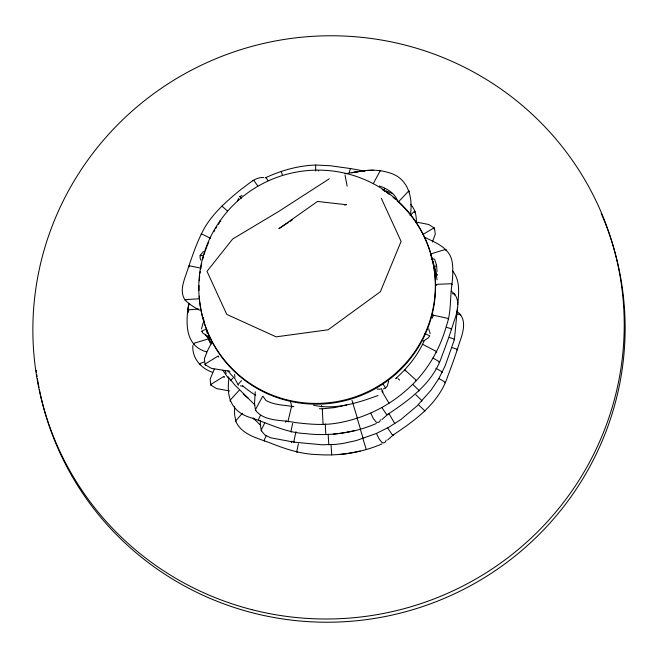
<?xml version="1.0" encoding="UTF-8"?>
<svg xmlns="http://www.w3.org/2000/svg" width="658" height="658" viewBox="0 0 658 658"><rect width="100%" height="100%" fill="white"/><g stroke="black" fill="none" stroke-linecap="round" stroke-linejoin="round"><path stroke-width="0.99" d="M410.444 214.352C413.166 196.52 407.615 177.117 388.006 172.445C376.236 168.678 363.726 170.364 351.849 172.651L366.21 170.48L344.866 173.77M228.984 378.473C226.105 397.399 231.715 412.352 251.331 417.863C268.999 423.555 285.942 432.676 304.753 433.523C328.868 436.501 353.955 433.145 376.286 423.522M384.436 191.133L384.585 188.27M255.222 391.773L254.506 404.037L255.526 410.288C264.631 421.992 281.961 419.59 295.138 422.535C308.964 424.221 323.02 425.479 336.855 423.152C362.319 418.866 386.665 407.606 406.019 390.457C425.8 373.621 439.61 350.714 446.437 325.743C451.396 312.566 449.833 298.008 451.997 284.24C452.737 276.845 453.296 269.377 452.169 261.999C450.195 248.337 436.279 242.934 425.381 237.645M260.494 420.684L260.272 424.41L261.292 430.661L264.927 435.028L270.775 437.809L293.962 442.143L321.746 444.767L335.67 444.405L342.621 443.525L356.389 440.531L376.327 433.457L388.919 427.165L400.771 419.607L416.966 406.035L431.048 390.178L438.886 378.482L445.104 365.938L454.439 339.446L457.499 307.335M457.762 304.605C458.7 293.345 460.468 280.218 452.507 270.948M188.805 303.239C185.786 321.598 184.174 345.779 206.809 351.956M201.504 328.942L203.059 323.086M388.689 381.031L387.2 386.221L385.654 387.965L383.351 388.911M189.101 303.7L188.089 308.109L188.155 312.805M292.637 423.398L291.066 430.85A7.978 0.683 -77.5 0 0 291.362 431.895M298.403 443.772L296.832 451.215A7.978 0.683 -77.5 0 0 297.128 452.268M295.985 431.656L293.945 441.033A7.978 0.683 -77.5 0 0 294.241 442.086M349.299 172.445L350.377 168.629A7.978 0.683 -77.5 0 1 350.665 168.571L364.631 171.138M237.752 200.879L238.443 198.395M285.621 422.272L286.09 420.766M291.387 442.645L291.856 441.14M435.678 266.86L436.435 264.483M432.314 318.151L433.161 315.634A7.978 1.25 13.3 0 1 433.606 315.24L447.934 318.414A7.978 1.25 13.3 0 1 448.23 319.467M432.396 242.037L435.259 234.207L434.494 228.178L428.687 224.493L415.543 221.894M373.308 183.582L380.25 170.718A7.978 0.987 -62.6 0 1 380.686 170.718M263.743 177.586C255.008 176.722 248.403 184.528 241.683 188.854C227.586 200.328 213.414 212.518 204.219 228.449C196.479 242.646 191.593 258.166 186.395 273.415C183.5 281.871 179.445 291.971 185.169 300.163C189.348 304.383 194.365 307.418 199.563 310.181M395.606 378.663C407.458 368.003 417.871 355.353 424.213 340.622M260.486 415.321L258.545 419.417A7.978 0.987 -62.6 0 0 258.841 420.47M266.251 435.695L264.31 439.791A7.978 0.987 -62.6 0 0 264.606 440.844M211.67 342.596L207.27 351.191L204.367 358.849L205.082 364.713L211.481 368.406L229.946 371.301M214.319 369.039L210.132 379.222L210.848 385.086L216.605 388.598L229.683 390.984M318.382 170.48L318.513 170.973M264.796 422.814L261.432 429.608A7.978 0.987 -62.6 0 0 261.728 430.653M398.649 201.628L408.717 190.952A7.978 1.217 -47.5 0 1 409.013 191.996M424.871 333.557L429.781 335.876L428.325 337.834L423.152 341.263M381.854 419.607L387.883 414.244A7.978 1.694 57.5 0 1 386.23 414.014L381.994 407.672M387.62 439.98L393.649 434.617A7.978 1.694 57.5 0 1 391.995 434.387L387.759 428.045M410.041 215.569L414.474 211.325A7.978 1.217 -47.5 0 1 414.779 212.369M242.415 413.257L236.09 420.413A7.978 1.217 -47.5 0 0 235.827 421.375C241.988 435.127 258.314 438.277 271.022 443.278C285.983 449.2 301.191 454.201 317.403 454.571C339.322 456.159 361.859 452.622 382.051 443.895M239.142 390.367L230.325 400.039A7.978 1.217 -47.5 0 0 230.621 401.092M203.454 251.463L200.139 255.46L200.04 257.73L200.846 260.173M387.356 414.647C409.786 399.694 433.326 382.676 441.995 355.822C446.288 344.619 450.335 333.318 453.855 321.852C457.458 312.155 461.645 298.148 451.174 291.181M393.122 435.02C415.552 420.067 439.092 403.05 447.761 376.195C452.054 364.993 456.101 353.691 459.621 342.218C463.224 332.529 467.41 318.521 456.94 311.555M422.724 234.577L433.836 227.972A7.978 1.365 -32.4 0 1 434.132 229.017M288.278 222.519L278.918 228.639L317.51 201.455L346.412 204.72L344.422 204.934M289.981 221.409L292.53 219.747M329.288 178.795L278.309 211.695L232.661 238.994L207.007 271.343L226.771 314.409L276.121 336.847L328.145 329.773L380.365 291.733L401.092 241.42L381.327 198.346M350.665 168.571L329.921 165.701L315.675 165.043L315.651 171.014M346.807 404.925L334.683 407.582L322.288 408.824L323.07 424.377M328.827 444.75L328.136 434.099M331.714 454.933L331.015 444.29M240.137 197.079L239.825 196.553L242.045 195.475M265.643 177.668C281.361 170.43 298.313 165.619 315.675 165.043M378.054 395.474C357.903 402.959 334.947 410.131 313.537 405.221M203.857 362.04L199.826 363.635A7.978 1.423 -17.1 0 0 200.122 364.688M347.58 432.125L354.456 430.686M353.338 452.498L360.222 451.051M340.482 433.301L347.737 432.092M346.248 453.675L353.494 452.457M333.187 434.173L340.564 433.285M338.952 454.546L346.33 453.658M389.01 403.19L381.788 391.066M394.775 423.563L388.886 413.512M365.914 170.512L373.399 170.151M198.823 309.046L188.517 309.803A7.978 1.382 -1.9 0 0 188.813 310.847M198.543 298.839L185.63 299.612A7.978 1.382 -1.9 0 0 185.926 300.665M456.356 314.129L459.893 314.294A7.978 1.382 -1.9 0 1 460.189 315.346M319.352 408.733L322.42 408.75M377.141 389.084L380.447 389.207M240.359 385.884L242.934 386.123M452.334 293.739L454.127 293.92A7.978 1.382 -1.9 0 1 454.423 294.973M255.962 410.279A7.978 0.987 -62.6 0 1 255.666 409.235L262.608 396.379A7.978 0.987 -62.6 0 1 263.044 396.371L265.922 400.401C274.37 405.279 284.495 404.974 293.855 406.66M239.825 196.553L241.486 198.206M446.527 327.339L450.82 328.605A7.978 1.25 13.3 0 1 451.117 329.658M200.912 268.127L189.183 265.783A7.978 1.25 13.3 0 0 189.479 266.827M449.406 337.529L453.699 338.788A7.978 1.25 13.3 0 1 453.995 339.841M452.293 347.712L456.586 348.979A7.978 1.25 13.3 0 1 456.882 350.023M392.678 193.526L386.452 191.091A7.978 0.987 -62.6 0 0 386.016 191.091M379.312 185.967C386.863 188.533 394.71 193.082 397.588 200.929M385.506 387.899L382.643 383.4M207.755 336.148L203.067 333.293L201.792 331.361M212.575 372.329C201.003 368.455 191.914 358.125 192.86 345.434M210.675 238.344L201.595 233.911A7.978 1.028 28.4 0 0 201.208 234.166M432.948 358.059L438.647 361.316A7.978 1.028 28.4 0 1 438.944 362.369M435.835 368.25L441.526 371.507A7.978 1.028 28.4 0 1 441.822 372.551M438.713 378.432L444.405 381.689A7.978 1.028 28.4 0 1 444.709 382.742M220.874 221.475L219.854 221.072L220.233 221.54M253.651 418.965L255.23 419.87M265.273 177.611L266.704 178.581L268.036 180.695M227.306 210.774L222.034 206.217A7.978 0.74 43.3 0 0 221.746 206.332M412.969 384.585L418.439 389.865A7.978 0.74 43.3 0 1 418.735 390.918M415.848 394.775L421.326 400.056A7.978 0.74 43.3 0 1 421.622 401.1M418.735 404.958L424.204 410.238A7.978 0.74 43.3 0 1 424.5 411.291M410.321 204.219C415.247 208.808 416.53 215.956 416.374 222.445M253.108 417.937L260.708 425.389M254.942 405.015L234.807 384.963L228.129 376.779M238.254 384.889L235.696 380.283M205.23 334.618L208.882 339.281M257.804 185.992L253.766 180.35A7.978 2.369 62.8 0 0 252.919 180.736M281.237 171.401L282.422 175.168M357.36 418.069L352.795 403.165M360.485 429.131L357.08 417.945M363.126 438.442L360.592 430.102M366.251 449.496L362.846 438.318M224.946 370.668L226.245 373.547M370.734 413.15L373.341 418.562L376.261 422.189A7.978 4.302 57.7 0 0 380.373 419.746M376.499 433.523L379.107 438.935L382.027 442.563A7.978 4.302 57.7 0 0 386.139 440.112M428.703 328.803L430.176 333.68M434.634 259.31L436.517 265.084L437.068 271.483M352.663 402.63L352.951 403.543L351.989 400.385M432.438 313.085L433.227 315.873M290.375 401.347L291.955 406.924M347.136 186.156L345.072 175.25M235.827 421.375L234.577 414.45L234.552 406.743M234.519 374.55L234.955 377.108M325.817 434.634L325.249 423.916M321.622 405.583L321.696 406.883L321.713 406.233M417.723 225.118A118.415 116.507 -15.8 0 1 356.167 397.358A118.415 116.507 -15.8 0 1 199.761 301.816M199.654 300.862A118.415 116.507 -15.8 0 1 199.242 296.116M199.004 290.4A118.415 116.507 -15.8 0 1 199.029 285.63M199.251 280.859A118.415 116.507 -15.8 0 1 199.662 276.105M200.007 273.259A118.415 116.507 -15.8 0 1 200.279 271.367M200.575 269.476A118.415 116.507 -15.8 0 1 201.669 263.842M202.787 259.194A118.415 116.507 -15.8 0 1 203.552 256.423M204.095 254.588A118.415 116.507 -15.8 0 1 204.975 251.85M205.28 250.945A118.415 116.507 -15.8 0 1 206.933 246.446M207.286 245.557A118.415 116.507 -15.8 0 1 208.767 242.012M213.899 231.706A118.415 116.507 -15.8 0 1 214.853 230.037M215.84 228.384A118.415 116.507 -15.8 0 1 216.844 226.747M218.407 224.32A118.415 116.507 -15.8 0 1 219.484 222.725M382.199 189.496A118.415 116.507 -15.8 0 1 384.601 191.075M386.188 192.161A118.415 116.507 -15.8 0 1 389.297 194.406M393.073 197.359A118.415 116.507 -15.8 0 1 395.277 199.201M397.432 201.101A118.415 116.507 -15.8 0 1 417.205 224.32M248.469 398.386A118.415 116.507 -15.8 0 1 243.328 394.084M228.926 378.786A118.415 116.507 -15.8 0 1 222.84 370.232M209.877 342.703A118.415 116.507 -15.8 0 1 208.043 336.287M434.79 268.612A118.415 116.507 -15.8 0 1 436.78 274.986M430.603 254.843A118.415 116.507 -15.8 0 1 437.035 279.708M255.773 395.384A118.415 116.507 -15.8 0 1 242.621 385.777M235.556 379.312A118.415 116.507 -15.8 0 1 227.841 370.832M211.366 344.101A118.415 116.507 -15.8 0 1 208.208 336.131M207.286 333.425A118.415 116.507 -15.8 0 1 206.431 330.694M204.284 322.387A118.415 116.507 -15.8 0 1 203.355 317.715M405.114 370.89A7.978 0.74 43.3 0 1 404.818 369.845L415.56 379.682A7.978 0.74 43.3 0 1 415.856 380.727M288.475 421.712A7.978 0.683 -77.5 0 1 288.179 420.659L291.527 406.496A7.978 0.683 -77.5 0 1 291.815 406.438M422.395 344.644A7.978 1.028 28.4 0 1 422.781 344.397L435.76 351.133A7.978 1.028 28.4 0 1 436.057 352.186M381.122 388.368A4.581 1.003 59.9 0 1 382.997 392.267M396.256 378.07A4.581 1.119 50.8 0 1 396.84 377.873M398.074 378.646A4.581 1.119 50.8 0 1 399.628 380.159M436.83 285.383A7.978 1.382 -1.9 0 1 436.534 284.33L451.248 283.738A7.978 1.382 -1.9 0 1 451.544 284.782M445.754 250.468A7.978 1.423 -17.1 0 0 445.458 249.423L431.368 253.749A7.978 1.423 -17.1 0 0 431.664 254.802M218.242 357.154A7.978 1.365 -32.4 0 0 217.946 356.101L205.444 363.866A7.978 1.365 -32.4 0 0 205.74 364.919M202.22 331.484A2.838 0.51 -18.6 0 1 203.018 330.489A2.838 0.51 -18.6 0 1 206.752 329.436M238.574 384.848A2.838 0.419 -49.9 0 1 239.06 383.392A2.838 0.419 -49.9 0 1 241.651 380.661M200.575 255.806A2.838 0.428 17.1 0 1 202.713 255.756M208.446 339.989A7.978 1.423 -17.1 0 0 208.15 338.936L194.061 343.262A7.978 1.423 -17.1 0 0 194.365 344.315M231.271 380.538A2.838 0.452 -42.8 0 1 232.883 378.161M431.796 259.803A2.838 0.51 -18.6 0 1 434.058 258.783M437.43 275.167A7.978 1.423 -17.1 0 1 437.134 274.123M224.008 377.528A7.978 1.365 -32.4 0 0 223.712 376.475L211.21 384.239A7.978 1.365 -32.4 0 0 211.506 385.292M601.19 213.365A296.034 291.264 -15.8 0 1 419.82 607.507A296.034 291.264 -15.8 0 1 40.64 395.516M40.418 394.512A296.034 291.264 -15.8 0 1 39.373 389.52M38.978 387.513A296.034 291.264 -15.8 0 1 37.383 378.457M37.062 376.442A296.034 291.264 -15.8 0 1 36.766 374.418M36.478 372.395A296.034 291.264 -15.8 0 1 36.206 370.372M286.403 399.686A118.415 116.507 -15.8 0 0 431.303 255.658A118.415 116.507 -15.8 0 0 233.442 204.967A118.415 116.507 -15.8 0 0 286.403 399.686M251.932 609.678A296.034 291.264 -15.8 0 0 614.177 249.604A296.034 291.264 -15.8 0 0 119.526 122.882A296.034 291.264 -15.8 0 0 251.932 609.678"/></g></svg>
